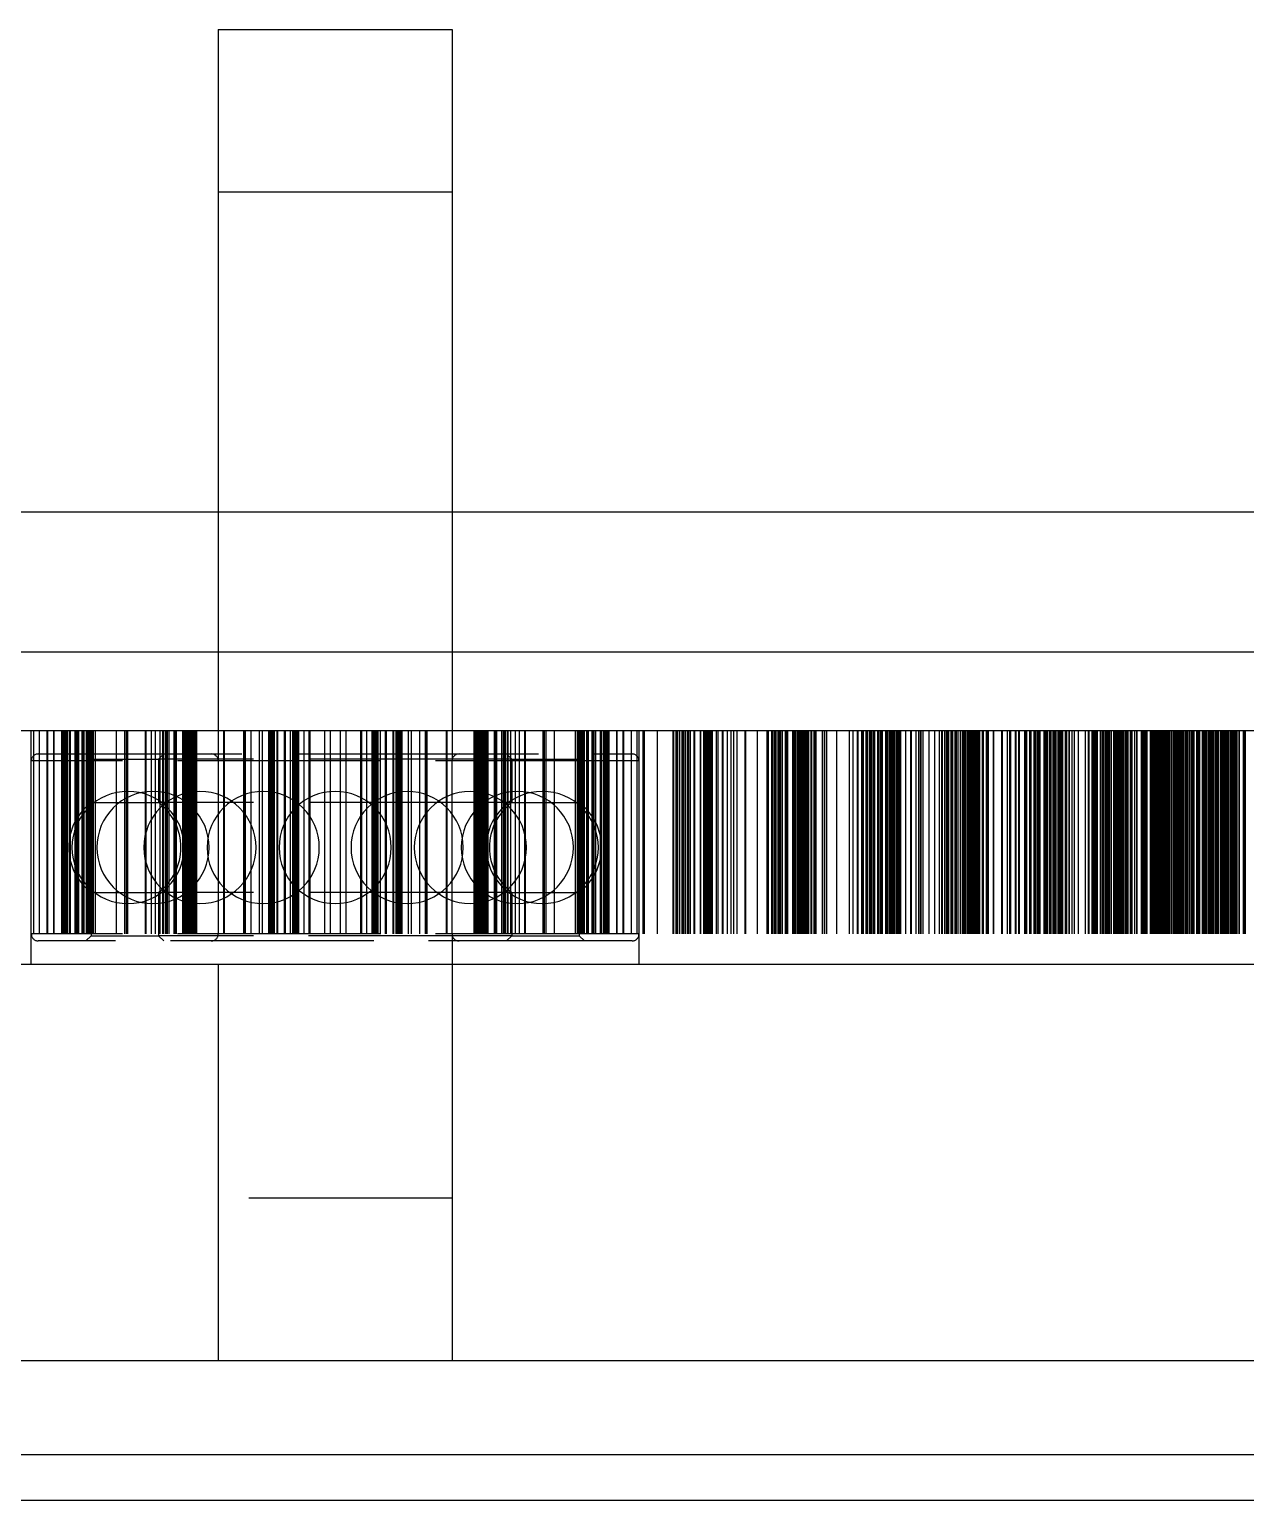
# Model space of a CAD drawing. Extents: x -49 to 4846, y -968 to 1090.
# Drawn here: x 4359.5 to 4411.6, y -409.9 to -346.9 of the extents above; entities that cross this region are included whole.
import ezdxf

# ---------------------------------------------------------------- set-up
doc = ezdxf.new("R2010")
doc.units = 0
doc.linetypes.add('DASHED', pattern=[11.05, 8.7, -2.35])
doc.linetypes.add('DOT', pattern=[2.2, 1.1, -1.1])
doc.layers.get('0').update_dxf_attribs({"linetype": 'CONTINUOUS'})
doc.layers.add('INVISIBLE', color=6, linetype='DOT')

msp = doc.modelspace()

# ---------------------------------------------------------------- linework, layer by layer
at = {"color": 1}
for p, q in [((4367.607727, -346.930308), (4367.607727, -353.87264)), ((4367.607727, -346.930308), (4375.107727, -346.930308)), ((4375.107727, -346.930308), (4377.607727, -346.930308)), ((4377.607727, -346.930308), (4377.607727, -353.87264)), ((4367.607727, -353.87264), (4377.607727, -353.87264)), ((4367.607727, -353.87264), (4367.607727, -367.571621)), ((4377.607727, -353.87264), (4377.607727, -367.571621)), ((4247.607727, -367.571621), (4435.107727, -367.571621)), ((4497.607727, -373.571621), (4247.607727, -373.571621)), ((4367.607727, -373.571621), (4367.607727, -376.930308)), ((4377.607727, -373.571621), (4377.607727, -376.930308)), ((4197.607727, -376.930308), (4547.607727, -376.930308)), ((4547.607727, -386.930308), (4197.607727, -386.930308)), ((4367.607727, -386.930308), (4367.607727, -403.87264)), ((4377.607727, -386.930308), (4377.607727, -403.87264)), ((4222.607727, -403.87264), (4447.607727, -403.87264)), ((4222.607727, -407.895823), (4522.607727, -407.895823)), ((4522.607727, -409.87264), (4222.607727, -409.87264))]:
    msp.add_line(p, q, dxfattribs=at)
at = {"layer": 'INVISIBLE', "linetype": 'DASHED'}
for p, q in [((4367.607727, -367.571621), (4367.607727, -373.571621)), ((4377.607727, -367.571621), (4377.607727, -373.571621)), ((4359.607727, -378.230308), (4359.607727, -376.930308)), ((4359.707426, -376.930308), (4359.707426, -386.930308)), ((4359.940391, -376.930308), (4359.940391, -386.930308)), ((4360.276776, -376.930308), (4360.276776, -386.930308)), ((4360.302541, -376.930308), (4360.302541, -386.930308)), ((4360.55177, -376.930308), (4360.55177, -386.930308)), ((4360.569585, -376.930308), (4360.569585, -386.930308)), ((4360.892999, -376.930308), (4360.892999, -386.930308)), ((4360.902475, -376.930308), (4360.902475, -386.930308)), ((4360.905898, -376.930308), (4360.905898, -386.930308)), ((4360.913273, -376.930308), (4360.913273, -386.930308)), ((4360.920325, -376.930308), (4360.920325, -386.930308)), ((4360.92679, -376.930308), (4360.92679, -386.930308)), ((4360.930418, -376.930308), (4360.930418, -386.930308)), ((4360.940415, -376.930308), (4360.940415, -386.930308)), ((4360.941415, -376.930308), (4360.941415, -386.930308)), ((4360.947506, -376.930308), (4360.947506, -386.930308)), ((4360.966151, -376.930308), (4360.966151, -386.930308)), ((4360.967557, -376.930308), (4360.967557, -386.930308)), ((4360.975407, -376.930308), (4360.975407, -386.930308)), ((4361.004684, -376.930308), (4361.004684, -386.930308)), ((4361.007223, -376.930308), (4361.007223, -386.930308)), ((4361.017943, -376.930308), (4361.017943, -386.930308)), ((4361.027536, -376.930308), (4361.027536, -386.930308)), ((4361.036941, -376.930308), (4361.036941, -386.930308)), ((4361.046822, -376.930308), (4361.046822, -386.930308)), ((4361.054199, -376.930308), (4361.054199, -386.930308)), ((4361.088962, -376.930308), (4361.088962, -386.930308)), ((4361.120683, -376.930308), (4361.120683, -386.930308)), ((4361.147125, -376.930308), (4361.147125, -386.930308)), ((4361.223303, -376.930308), (4361.223303, -386.930308)), ((4361.240886, -376.930308), (4361.240886, -386.930308)), ((4361.27064, -376.930308), (4361.27064, -386.930308)), ((4361.476482, -376.930308), (4361.476482, -386.930308)), ((4361.533891, -376.930308), (4361.533891, -386.930308)), ((4361.564462, -376.930308), (4361.564462, -386.930308)), ((4361.621235, -376.930308), (4361.621235, -386.930308)), ((4361.776026, -376.930308), (4361.776026, -386.930308)), ((4361.790505, -376.930308), (4361.790505, -386.930308)), ((4361.814108, -376.930308), (4361.814108, -386.930308)), ((4361.848426, -376.930308), (4361.848426, -386.930308)), ((4361.948136, -376.930308), (4361.948136, -386.930308)), ((4361.952177, -376.930308), (4361.952177, -386.930308)), ((4362.004721, -376.930308), (4362.004721, -386.930308)), ((4362.047785, -376.930308), (4362.047785, -386.930308)), ((4362.069744, -376.930308), (4362.069744, -386.930308)), ((4362.077651, -376.930308), (4362.077651, -386.930308)), ((4362.133156, -376.930308), (4362.133156, -386.930308)), ((4362.137047, -376.930308), (4362.137047, -386.930308)), ((4362.169748, -376.930308), (4362.169748, -386.930308)), ((4362.219935, -376.930308), (4362.219935, -386.930308)), ((4362.229566, -376.930308), (4362.229566, -386.930308)), ((4362.255741, -376.930308), (4362.255741, -386.930308)), ((4362.343167, -376.930308), (4362.343167, -386.930308)), ((4363.241836, -376.930308), (4363.241836, -386.930308)), ((4363.591563, -376.930308), (4363.591563, -386.930308)), ((4363.662568, -376.930308), (4363.662568, -386.930308)), ((4363.695349, -376.930308), (4363.695349, -386.930308)), ((4363.726221, -376.930308), (4363.726221, -386.930308)), ((4364.472199, -376.930308), (4364.472199, -386.930308)), ((4364.501986, -376.930308), (4364.501986, -386.930308)), ((4364.730944, -376.930308), (4364.730944, -386.930308)), ((4364.907348, -376.930308), (4364.907348, -386.930308)), ((4365.112202, -376.930308), (4365.112202, -386.930308)), ((4365.220195, -376.930308), (4365.220195, -386.930308)), ((4365.249658, -376.930308), (4365.249658, -386.930308)), ((4365.336202, -376.930308), (4365.336202, -386.930308)), ((4365.338335, -376.930308), (4365.338335, -386.930308)), ((4365.339009, -376.930308), (4365.339009, -386.930308)), ((4365.342247, -376.930308), (4365.342247, -386.930308)), ((4365.349025, -376.930308), (4365.349025, -386.930308)), ((4365.351476, -376.930308), (4365.351476, -386.930308)), ((4365.353435, -376.930308), (4365.353435, -386.930308)), ((4365.35888, -376.930308), (4365.35888, -386.930308)), ((4365.36255, -376.930308), (4365.36255, -386.930308)), ((4365.372588, -376.930308), (4365.372588, -386.930308)), ((4365.386154, -376.930308), (4365.386154, -386.930308)), ((4365.419955, -376.930308), (4365.419955, -386.930308)), ((4365.48604, -376.930308), (4365.48604, -386.930308)), ((4365.70815, -376.930308), (4365.70815, -386.930308)), ((4365.744565, -376.930308), (4365.744565, -386.930308)), ((4365.774258, -376.930308), (4365.774258, -386.930308)), ((4365.803077, -376.930308), (4365.803077, -386.930308)), ((4366.070104, -376.930308), (4366.070104, -386.930308)), ((4366.102481, -376.930308), (4366.102481, -386.930308)), ((4366.130851, -376.930308), (4366.130851, -386.930308)), ((4366.180197, -376.930308), (4366.180197, -386.930308)), ((4366.227189, -376.930308), (4366.227189, -386.930308)), ((4366.285672, -376.930308), (4366.285672, -386.930308)), ((4366.312856, -376.930308), (4366.312856, -386.930308)), ((4366.363098, -376.930308), (4366.363098, -386.930308)), ((4366.366245, -376.930308), (4366.366245, -386.930308)), ((4366.394184, -376.930308), (4366.394184, -386.930308)), ((4366.434787, -376.930308), (4366.434787, -386.930308)), ((4366.439904, -376.930308), (4366.439904, -386.930308)), ((4366.462554, -376.930308), (4366.462554, -386.930308)), ((4366.467701, -376.930308), (4366.467701, -386.930308)), ((4366.492477, -376.930308), (4366.492477, -386.930308)), ((4366.53088, -376.930308), (4366.53088, -386.930308)), ((4366.534585, -376.930308), (4366.534585, -386.930308)), ((4366.573371, -376.930308), (4366.573371, -386.930308)), ((4366.58735, -376.930308), (4366.58735, -386.930308)), ((4366.591078, -376.930308), (4366.591078, -386.930308)), ((4366.594192, -376.930308), (4366.594192, -386.930308)), ((4366.618514, -376.930308), (4366.618514, -386.930308)), ((4366.642859, -376.930308), (4366.642859, -386.930308)), ((4366.67007, -376.930308), (4366.67007, -386.930308)), ((4367.607727, -376.930308), (4367.607727, -386.930308)), ((4367.835088, -376.930308), (4367.835088, -386.930308)), ((4367.861905, -376.930308), (4367.861905, -386.930308)), ((4368.690271, -376.930308), (4368.690271, -386.930308)), ((4368.730435, -376.930308), (4368.730435, -386.930308)), ((4368.757313, -376.930308), (4368.757313, -386.930308)), ((4368.996198, -376.930308), (4368.996198, -386.930308)), ((4369.355315, -376.930308), (4369.355315, -386.930308)), ((4369.480206, -376.930308), (4369.480206, -386.930308)), ((4369.750537, -376.930308), (4369.750537, -386.930308)), ((4369.762028, -376.930308), (4369.762028, -386.930308)), ((4369.762776, -376.930308), (4369.762776, -386.930308)), ((4369.771046, -376.930308), (4369.771046, -386.930308)), ((4369.777439, -376.930308), (4369.777439, -386.930308)), ((4369.782343, -376.930308), (4369.782343, -386.930308)), ((4369.784198, -376.930308), (4369.784198, -386.930308)), ((4369.794058, -376.930308), (4369.794058, -386.930308)), ((4369.798471, -376.930308), (4369.798471, -386.930308)), ((4369.802861, -376.930308), (4369.802861, -386.930308)), ((4369.809654, -376.930308), (4369.809654, -386.930308)), ((4369.837829, -376.930308), (4369.837829, -386.930308)), ((4369.839088, -376.930308), (4369.839088, -386.930308)), ((4369.843851, -376.930308), (4369.843851, -386.930308)), ((4369.855997, -376.930308), (4369.855997, -386.930308)), ((4369.898321, -376.930308), (4369.898321, -386.930308)), ((4369.930293, -376.930308), (4369.930293, -386.930308)), ((4369.958926, -376.930308), (4369.958926, -386.930308)), ((4369.981046, -376.930308), (4369.981046, -386.930308)), ((4370.004994, -376.930308), (4370.004994, -386.930308)), ((4370.108205, -376.930308), (4370.108205, -386.930308)), ((4370.137322, -376.930308), (4370.137322, -386.930308)), ((4370.428743, -376.930308), (4370.428743, -386.930308)), ((4370.4446, -376.930308), (4370.4446, -386.930308)), ((4370.460684, -376.930308), (4370.460684, -386.930308)), ((4370.474423, -376.930308), (4370.474423, -386.930308)), ((4370.683212, -376.930308), (4370.683212, -386.930308)), ((4370.776279, -376.930308), (4370.776279, -386.930308)), ((4370.785428, -376.930308), (4370.785428, -386.930308)), ((4370.798529, -376.930308), (4370.798529, -386.930308)), ((4370.818325, -376.930308), (4370.818325, -386.930308)), ((4370.874268, -376.930308), (4370.874268, -386.930308)), ((4370.87648, -376.930308), (4370.87648, -386.930308)), ((4370.904773, -376.930308), (4370.904773, -386.930308)), ((4370.927245, -376.930308), (4370.927245, -386.930308)), ((4370.942384, -376.930308), (4370.942384, -386.930308)), ((4370.969335, -376.930308), (4370.969335, -386.930308)), ((4370.971157, -376.930308), (4370.971157, -386.930308)), ((4370.98604, -376.930308), (4370.98604, -386.930308)), ((4371.006977, -376.930308), (4371.006977, -386.930308)), ((4371.010629, -376.930308), (4371.010629, -386.930308)), ((4371.019619, -376.930308), (4371.019619, -386.930308)), ((4371.034965, -376.930308), (4371.034965, -386.930308)), ((4371.045501, -376.930308), (4371.045501, -386.930308)), ((4371.27388, -376.930308), (4371.27388, -386.930308)), ((4371.487073, -376.930308), (4371.487073, -386.930308)), ((4371.518482, -376.930308), (4371.518482, -386.930308)), ((4372.157573, -376.930308), (4372.157573, -386.930308)), ((4372.396848, -376.930308), (4372.396848, -386.930308)), ((4372.818607, -376.930308), (4372.818607, -386.930308)), ((4373.057882, -376.930308), (4373.057882, -386.930308)), ((4373.696973, -376.930308), (4373.696973, -386.930308)), ((4373.728382, -376.930308), (4373.728382, -386.930308)), ((4373.941578, -376.930308), (4373.941578, -386.930308)), ((4374.169955, -376.930308), (4374.169955, -386.930308)), ((4374.18049, -376.930308), (4374.18049, -386.930308)), ((4374.195836, -376.930308), (4374.195836, -386.930308)), ((4374.204826, -376.930308), (4374.204826, -386.930308)), ((4374.208478, -376.930308), (4374.208478, -386.930308)), ((4374.229415, -376.930308), (4374.229415, -386.930308)), ((4374.244298, -376.930308), (4374.244298, -386.930308)), ((4374.24612, -376.930308), (4374.24612, -386.930308)), ((4374.273071, -376.930308), (4374.273071, -386.930308)), ((4374.288211, -376.930308), (4374.288211, -386.930308)), ((4374.310682, -376.930308), (4374.310682, -386.930308)), ((4374.338975, -376.930308), (4374.338975, -386.930308)), ((4374.341187, -376.930308), (4374.341187, -386.930308)), ((4374.39713, -376.930308), (4374.39713, -386.930308)), ((4374.416926, -376.930308), (4374.416926, -386.930308)), ((4374.430026, -376.930308), (4374.430026, -386.930308)), ((4374.439176, -376.930308), (4374.439176, -386.930308)), ((4374.532242, -376.930308), (4374.532242, -386.930308)), ((4374.741032, -376.930308), (4374.741032, -386.930308)), ((4374.75477, -376.930308), (4374.75477, -386.930308)), ((4374.770855, -376.930308), (4374.770855, -386.930308)), ((4374.786712, -376.930308), (4374.786712, -386.930308)), ((4375.078133, -376.930308), (4375.078133, -386.930308)), ((4375.10725, -376.930308), (4375.10725, -386.930308)), ((4375.210472, -376.930308), (4375.210472, -386.930308)), ((4375.234409, -376.930308), (4375.234409, -386.930308)), ((4375.256529, -376.930308), (4375.256529, -386.930308)), ((4375.285162, -376.930308), (4375.285162, -386.930308)), ((4375.317134, -376.930308), (4375.317134, -386.930308)), ((4375.359458, -376.930308), (4375.359458, -386.930308)), ((4375.371604, -376.930308), (4375.371604, -386.930308)), ((4375.376367, -376.930308), (4375.376367, -386.930308)), ((4375.377626, -376.930308), (4375.377626, -386.930308)), ((4375.405084, -376.930308), (4375.405084, -386.930308)), ((4375.412594, -376.930308), (4375.412594, -386.930308)), ((4375.416984, -376.930308), (4375.416984, -386.930308)), ((4375.421397, -376.930308), (4375.421397, -386.930308)), ((4375.431257, -376.930308), (4375.431257, -386.930308)), ((4375.433112, -376.930308), (4375.433112, -386.930308)), ((4375.437786, -376.930308), (4375.437786, -386.930308)), ((4375.444409, -376.930308), (4375.444409, -386.930308)), ((4375.452679, -376.930308), (4375.452679, -386.930308)), ((4375.453427, -376.930308), (4375.453427, -386.930308)), ((4375.465669, -376.930308), (4375.465669, -386.930308)), ((4375.735249, -376.930308), (4375.735249, -386.930308)), ((4375.86014, -376.930308), (4375.86014, -386.930308)), ((4376.219257, -376.930308), (4376.219257, -386.930308)), ((4376.458142, -376.930308), (4376.458142, -386.930308)), ((4376.48502, -376.930308), (4376.48502, -386.930308)), ((4376.525184, -376.930308), (4376.525184, -386.930308)), ((4377.35355, -376.930308), (4377.35355, -386.930308)), ((4377.380367, -376.930308), (4377.380367, -386.930308)), ((4377.607727, -376.930308), (4377.607727, -378.230308)), ((4378.545385, -376.930308), (4378.545385, -386.930308)), ((4378.572596, -376.930308), (4378.572596, -386.930308)), ((4378.596941, -376.930308), (4378.596941, -386.930308)), ((4378.621263, -376.930308), (4378.621263, -386.930308)), ((4378.624377, -376.930308), (4378.624377, -386.930308)), ((4378.628104, -376.930308), (4378.628104, -386.930308)), ((4378.642084, -376.930308), (4378.642084, -386.930308)), ((4378.68087, -376.930308), (4378.68087, -386.930308)), ((4378.683738, -376.930308), (4378.683738, -386.930308)), ((4378.722978, -376.930308), (4378.722978, -386.930308)), ((4378.747754, -376.930308), (4378.747754, -386.930308)), ((4378.752901, -376.930308), (4378.752901, -386.930308)), ((4378.775551, -376.930308), (4378.775551, -386.930308)), ((4378.780668, -376.930308), (4378.780668, -386.930308)), ((4378.821271, -376.930308), (4378.821271, -386.930308)), ((4378.84921, -376.930308), (4378.84921, -386.930308)), ((4378.852357, -376.930308), (4378.852357, -386.930308)), ((4378.902599, -376.930308), (4378.902599, -386.930308)), ((4378.929783, -376.930308), (4378.929783, -386.930308)), ((4378.988266, -376.930308), (4378.988266, -386.930308)), ((4379.035258, -376.930308), (4379.035258, -386.930308)), ((4379.084604, -376.930308), (4379.084604, -386.930308)), ((4379.112974, -376.930308), (4379.112974, -386.930308)), ((4379.145351, -376.930308), (4379.145351, -386.930308)), ((4379.412378, -376.930308), (4379.412378, -386.930308)), ((4379.441197, -376.930308), (4379.441197, -386.930308)), ((4379.470899, -376.930308), (4379.470899, -386.930308)), ((4379.507305, -376.930308), (4379.507305, -386.930308)), ((4379.729415, -376.930308), (4379.729415, -386.930308)), ((4379.7955, -376.930308), (4379.7955, -386.930308)), ((4379.8293, -376.930308), (4379.8293, -386.930308)), ((4379.842866, -376.930308), (4379.842866, -386.930308)), ((4379.852905, -376.930308), (4379.852905, -386.930308)), ((4379.856575, -376.930308), (4379.856575, -386.930308)), ((4379.861494, -376.930308), (4379.861494, -386.930308)), ((4379.863979, -376.930308), (4379.863979, -386.930308)), ((4379.86643, -376.930308), (4379.86643, -386.930308)), ((4379.873208, -376.930308), (4379.873208, -386.930308)), ((4379.87616, -376.930308), (4379.87616, -386.930308)), ((4379.876793, -376.930308), (4379.876793, -386.930308)), ((4379.88015, -376.930308), (4379.88015, -386.930308)), ((4379.965797, -376.930308), (4379.965797, -386.930308)), ((4379.99526, -376.930308), (4379.99526, -386.930308)), ((4380.103253, -376.930308), (4380.103253, -386.930308)), ((4380.308108, -376.930308), (4380.308108, -386.930308)), ((4380.484513, -376.930308), (4380.484513, -386.930308)), ((4380.713469, -376.930308), (4380.713469, -386.930308)), ((4380.743256, -376.930308), (4380.743256, -386.930308)), ((4381.489234, -376.930308), (4381.489234, -386.930308)), ((4381.520106, -376.930308), (4381.520106, -386.930308)), ((4381.552887, -376.930308), (4381.552887, -386.930308)), ((4381.623892, -376.930308), (4381.623892, -386.930308)), ((4381.973619, -376.930308), (4381.973619, -386.930308)), ((4382.872288, -376.930308), (4382.872288, -386.930308)), ((4382.959714, -376.930308), (4382.959714, -386.930308)), ((4382.985889, -376.930308), (4382.985889, -386.930308)), ((4382.99552, -376.930308), (4382.99552, -386.930308)), ((4383.045707, -376.930308), (4383.045707, -386.930308)), ((4383.078408, -376.930308), (4383.078408, -386.930308)), ((4383.082299, -376.930308), (4383.082299, -386.930308)), ((4383.137804, -376.930308), (4383.137804, -386.930308)), ((4383.145713, -376.930308), (4383.145713, -386.930308)), ((4383.167672, -376.930308), (4383.167672, -386.930308)), ((4383.210734, -376.930308), (4383.210734, -386.930308)), ((4383.263277, -376.930308), (4383.263277, -386.930308)), ((4383.267319, -376.930308), (4383.267319, -386.930308)), ((4383.367029, -376.930308), (4383.367029, -386.930308)), ((4383.401347, -376.930308), (4383.401347, -386.930308)), ((4383.424951, -376.930308), (4383.424951, -386.930308)), ((4383.439429, -376.930308), (4383.439429, -386.930308)), ((4383.594219, -376.930308), (4383.594219, -386.930308)), ((4383.650993, -376.930308), (4383.650993, -386.930308)), ((4383.681564, -376.930308), (4383.681564, -386.930308)), ((4383.738972, -376.930308), (4383.738972, -386.930308)), ((4383.944815, -376.930308), (4383.944815, -386.930308)), ((4383.974569, -376.930308), (4383.974569, -386.930308)), ((4383.992152, -376.930308), (4383.992152, -386.930308)), ((4384.06833, -376.930308), (4384.06833, -386.930308)), ((4384.094772, -376.930308), (4384.094772, -386.930308)), ((4384.126492, -376.930308), (4384.126492, -386.930308)), ((4384.161256, -376.930308), (4384.161256, -386.930308)), ((4384.168633, -376.930308), (4384.168633, -386.930308)), ((4384.178514, -376.930308), (4384.178514, -386.930308)), ((4384.187919, -376.930308), (4384.187919, -386.930308)), ((4384.197512, -376.930308), (4384.197512, -386.930308)), ((4384.208232, -376.930308), (4384.208232, -386.930308)), ((4384.210771, -376.930308), (4384.210771, -386.930308)), ((4384.240048, -376.930308), (4384.240048, -386.930308)), ((4384.248006, -376.930308), (4384.248006, -386.930308)), ((4384.249304, -376.930308), (4384.249304, -386.930308)), ((4384.268634, -376.930308), (4384.268634, -386.930308)), ((4384.27404, -376.930308), (4384.27404, -386.930308)), ((4384.27504, -376.930308), (4384.27504, -386.930308)), ((4384.285037, -376.930308), (4384.285037, -386.930308)), ((4384.288665, -376.930308), (4384.288665, -386.930308)), ((4384.294811, -376.930308), (4384.294811, -386.930308)), ((4384.302182, -376.930308), (4384.302182, -386.930308)), ((4384.309557, -376.930308), (4384.309557, -386.930308)), ((4384.31298, -376.930308), (4384.31298, -386.930308)), ((4384.322456, -376.930308), (4384.322456, -386.930308)), ((4384.64587, -376.930308), (4384.64587, -386.930308)), ((4384.663698, -376.930308), (4384.663698, -386.930308)), ((4384.912914, -376.930308), (4384.912914, -386.930308)), ((4384.938679, -376.930308), (4384.938679, -386.930308)), ((4385.275064, -376.930308), (4385.275064, -386.930308)), ((4385.508029, -376.930308), (4385.508029, -386.930308)), ((4385.607727, -378.230308), (4385.607727, -376.930308)), ((4385.76925, -376.930308), (4385.76925, -386.930308)), ((4385.794833, -376.930308), (4385.794833, -386.930308)), ((4385.833568, -376.930308), (4385.833568, -386.930308)), ((4386.38668, -376.930308), (4386.38668, -386.930308)), ((4387.060221, -376.930308), (4387.060221, -386.930308)), ((4387.086027, -376.930308), (4387.086027, -386.930308)), ((4387.182339, -376.930308), (4387.182339, -386.930308)), ((4387.208358, -376.930308), (4387.208358, -386.930308)), ((4387.229168, -376.930308), (4387.229168, -386.930308)), ((4387.242768, -376.930308), (4387.242768, -386.930308)), ((4387.319364, -376.930308), (4387.319364, -386.930308)), ((4387.334286, -376.930308), (4387.334286, -386.930308)), ((4387.33915, -376.930308), (4387.33915, -386.930308)), ((4387.434367, -376.930308), (4387.434367, -386.930308)), ((4387.444817, -376.930308), (4387.444817, -386.930308)), ((4387.471167, -376.930308), (4387.471167, -386.930308)), ((4387.497492, -376.930308), (4387.497492, -386.930308)), ((4387.561327, -376.930308), (4387.561327, -386.930308)), ((4387.587809, -376.930308), (4387.587809, -386.930308)), ((4387.592706, -376.930308), (4387.592706, -386.930308)), ((4387.686231, -376.930308), (4387.686231, -386.930308)), ((4387.727265, -376.930308), (4387.727265, -386.930308)), ((4387.799351, -376.930308), (4387.799351, -386.930308)), ((4387.955844, -376.930308), (4387.955844, -386.930308)), ((4387.982712, -376.930308), (4387.982712, -386.930308)), ((4388.23068, -376.930308), (4388.23068, -386.930308)), ((4388.240156, -376.930308), (4388.240156, -386.930308)), ((4388.241895, -376.930308), (4388.241895, -386.930308)), ((4388.369542, -376.930308), (4388.369542, -386.930308)), ((4388.395334, -376.930308), (4388.395334, -386.930308)), ((4388.403849, -376.930308), (4388.403849, -386.930308)), ((4388.419156, -376.930308), (4388.419156, -386.930308)), ((4388.44284, -376.930308), (4388.44284, -386.930308)), ((4388.446416, -376.930308), (4388.446416, -386.930308)), ((4388.464735, -376.930308), (4388.464735, -386.930308)), ((4388.467197, -376.930308), (4388.467197, -386.930308)), ((4388.48842, -376.930308), (4388.48842, -386.930308)), ((4388.499587, -376.930308), (4388.499587, -386.930308)), ((4388.515215, -376.930308), (4388.515215, -386.930308)), ((4388.535932, -376.930308), (4388.535932, -386.930308)), ((4388.558995, -376.930308), (4388.558995, -386.930308)), ((4388.597294, -376.930308), (4388.597294, -386.930308)), ((4388.608465, -376.930308), (4388.608465, -386.930308)), ((4388.620062, -376.930308), (4388.620062, -386.930308)), ((4388.649661, -376.930308), (4388.649661, -386.930308)), ((4388.659771, -376.930308), (4388.659771, -386.930308)), ((4388.718835, -376.930308), (4388.718835, -386.930308)), ((4388.73202, -376.930308), (4388.73202, -386.930308)), ((4388.903367, -376.930308), (4388.903367, -386.930308)), ((4388.973378, -376.930308), (4388.973378, -386.930308)), ((4389.16541, -376.930308), (4389.16541, -386.930308)), ((4389.189799, -376.930308), (4389.189799, -386.930308)), ((4389.193227, -376.930308), (4389.193227, -386.930308)), ((4389.38456, -376.930308), (4389.38456, -386.930308)), ((4389.533199, -376.930308), (4389.533199, -386.930308)), ((4389.656772, -376.930308), (4389.656772, -386.930308)), ((4389.795852, -376.930308), (4389.795852, -386.930308)), ((4390.131928, -376.930308), (4390.131928, -386.930308)), ((4390.160367, -376.930308), (4390.160367, -386.930308)), ((4390.665346, -376.930308), (4390.665346, -386.930308)), ((4391.083001, -376.930308), (4391.083001, -386.930308)), ((4391.10323, -376.930308), (4391.10323, -386.930308)), ((4391.115475, -376.930308), (4391.115475, -386.930308)), ((4391.132217, -376.930308), (4391.132217, -386.930308)), ((4391.27116, -376.930308), (4391.27116, -386.930308)), ((4391.313377, -376.930308), (4391.313377, -386.930308)), ((4391.328566, -376.930308), (4391.328566, -386.930308)), ((4391.40581, -376.930308), (4391.40581, -386.930308)), ((4391.454899, -376.930308), (4391.454899, -386.930308)), ((4391.460689, -376.930308), (4391.460689, -386.930308)), ((4391.542322, -376.930308), (4391.542322, -386.930308)), ((4391.585613, -376.930308), (4391.585613, -386.930308)), ((4391.647384, -376.930308), (4391.647384, -386.930308)), ((4391.72188, -376.930308), (4391.72188, -386.930308)), ((4391.727575, -376.930308), (4391.727575, -386.930308)), ((4391.866694, -376.930308), (4391.866694, -386.930308)), ((4391.914036, -376.930308), (4391.914036, -386.930308)), ((4391.966285, -376.930308), (4391.966285, -386.930308)), ((4392.176033, -376.930308), (4392.176033, -386.930308)), ((4392.204425, -376.930308), (4392.204425, -386.930308)), ((4392.218793, -376.930308), (4392.218793, -386.930308)), ((4392.228611, -376.930308), (4392.228611, -386.930308)), ((4392.243097, -376.930308), (4392.243097, -386.930308)), ((4392.298509, -376.930308), (4392.298509, -386.930308)), ((4392.379552, -376.930308), (4392.379552, -386.930308)), ((4392.404058, -376.930308), (4392.404058, -386.930308)), ((4392.413543, -376.930308), (4392.413543, -386.930308)), ((4392.449514, -376.930308), (4392.449514, -386.930308)), ((4392.478209, -376.930308), (4392.478209, -386.930308)), ((4392.533638, -376.930308), (4392.533638, -386.930308)), ((4392.537136, -376.930308), (4392.537136, -386.930308)), ((4392.559113, -376.930308), (4392.559113, -386.930308)), ((4392.582192, -376.930308), (4392.582192, -386.930308)), ((4392.60705, -376.930308), (4392.60705, -386.930308)), ((4392.627246, -376.930308), (4392.627246, -386.930308)), ((4392.638323, -376.930308), (4392.638323, -386.930308)), ((4392.648665, -376.930308), (4392.648665, -386.930308)), ((4392.651263, -376.930308), (4392.651263, -386.930308)), ((4392.673662, -376.930308), (4392.673662, -386.930308)), ((4392.700039, -376.930308), (4392.700039, -386.930308)), ((4392.736083, -376.930308), (4392.736083, -386.930308)), ((4392.749683, -376.930308), (4392.749683, -386.930308)), ((4392.754927, -376.930308), (4392.754927, -386.930308)), ((4392.822313, -376.930308), (4392.822313, -386.930308)), ((4392.82989, -376.930308), (4392.82989, -386.930308)), ((4392.84776, -376.930308), (4392.84776, -386.930308)), ((4392.853416, -376.930308), (4392.853416, -386.930308)), ((4392.960072, -376.930308), (4392.960072, -386.930308)), ((4392.98601, -376.930308), (4392.98601, -386.930308)), ((4392.993688, -376.930308), (4392.993688, -386.930308)), ((4393.090968, -376.930308), (4393.090968, -386.930308)), ((4393.11764, -376.930308), (4393.11764, -386.930308)), ((4393.122368, -376.930308), (4393.122368, -386.930308)), ((4393.150089, -376.930308), (4393.150089, -386.930308)), ((4393.150767, -376.930308), (4393.150767, -386.930308)), ((4393.177648, -376.930308), (4393.177648, -386.930308)), ((4393.442095, -376.930308), (4393.442095, -386.930308)), ((4393.531206, -376.930308), (4393.531206, -386.930308)), ((4393.609728, -376.930308), (4393.609728, -386.930308)), ((4393.632959, -376.930308), (4393.632959, -386.930308)), ((4394.058189, -376.930308), (4394.058189, -386.930308)), ((4394.592114, -376.930308), (4394.592114, -386.930308)), ((4394.753165, -376.930308), (4394.753165, -386.930308)), ((4394.943413, -376.930308), (4394.943413, -386.930308)), ((4394.966687, -376.930308), (4394.966687, -386.930308)), ((4395.130756, -376.930308), (4395.130756, -386.930308)), ((4395.154222, -376.930308), (4395.154222, -386.930308)), ((4395.198046, -376.930308), (4395.198046, -386.930308)), ((4395.203832, -376.930308), (4395.203832, -386.930308)), ((4395.311184, -376.930308), (4395.311184, -386.930308)), ((4395.344081, -376.930308), (4395.344081, -386.930308)), ((4395.350728, -376.930308), (4395.350728, -386.930308)), ((4395.383444, -376.930308), (4395.383444, -386.930308)), ((4395.467838, -376.930308), (4395.467838, -386.930308)), ((4395.493427, -376.930308), (4395.493427, -386.930308)), ((4395.51718, -376.930308), (4395.51718, -386.930308)), ((4395.563562, -376.930308), (4395.563562, -386.930308)), ((4395.645969, -376.930308), (4395.645969, -386.930308)), ((4395.647839, -376.930308), (4395.647839, -386.930308)), ((4395.671706, -376.930308), (4395.671706, -386.930308)), ((4395.678139, -376.930308), (4395.678139, -386.930308)), ((4395.810859, -376.930308), (4395.810859, -386.930308)), ((4395.863951, -376.930308), (4395.863951, -386.930308)), ((4395.94649, -376.930308), (4395.94649, -386.930308)), ((4395.965718, -376.930308), (4395.965718, -386.930308)), ((4396.005001, -376.930308), (4396.005001, -386.930308)), ((4396.156298, -376.930308), (4396.156298, -386.930308)), ((4396.180489, -376.930308), (4396.180489, -386.930308)), ((4396.197312, -376.930308), (4396.197312, -386.930308)), ((4396.23918, -376.930308), (4396.23918, -386.930308)), ((4396.253352, -376.930308), (4396.253352, -386.930308)), ((4396.320401, -376.930308), (4396.320401, -386.930308)), ((4396.359651, -376.930308), (4396.359651, -386.930308)), ((4396.364139, -376.930308), (4396.364139, -386.930308)), ((4396.424724, -376.930308), (4396.424724, -386.930308)), ((4396.455047, -376.930308), (4396.455047, -386.930308)), ((4396.488243, -376.930308), (4396.488243, -386.930308)), ((4396.496471, -376.930308), (4396.496471, -386.930308)), ((4396.543886, -376.930308), (4396.543886, -386.930308)), ((4396.547406, -376.930308), (4396.547406, -386.930308)), ((4396.629337, -376.930308), (4396.629337, -386.930308)), ((4396.6556, -376.930308), (4396.6556, -386.930308)), ((4396.683733, -376.930308), (4396.683733, -386.930308)), ((4396.734898, -376.930308), (4396.734898, -386.930308)), ((4396.759409, -376.930308), (4396.759409, -386.930308)), ((4396.78869, -376.930308), (4396.78869, -386.930308)), ((4397.004123, -376.930308), (4397.004123, -386.930308)), ((4397.216608, -376.930308), (4397.216608, -386.930308)), ((4397.252026, -376.930308), (4397.252026, -386.930308)), ((4397.452861, -376.930308), (4397.452861, -386.930308)), ((4397.559799, -376.930308), (4397.559799, -386.930308)), ((4397.641373, -376.930308), (4397.641373, -386.930308)), ((4397.666327, -376.930308), (4397.666327, -386.930308)), ((4397.757142, -376.930308), (4397.757142, -386.930308)), ((4398.00502, -376.930308), (4398.00502, -386.930308)), ((4398.256444, -376.930308), (4398.256444, -386.930308)), ((4398.455946, -376.930308), (4398.455946, -386.930308)), ((4398.549785, -376.930308), (4398.549785, -386.930308)), ((4398.584132, -376.930308), (4398.584132, -386.930308)), ((4398.675831, -376.930308), (4398.675831, -386.930308)), ((4398.745969, -376.930308), (4398.745969, -386.930308)), ((4398.766925, -376.930308), (4398.766925, -386.930308)), ((4398.784496, -376.930308), (4398.784496, -386.930308)), ((4398.809927, -376.930308), (4398.809927, -386.930308)), ((4398.823339, -376.930308), (4398.823339, -386.930308)), ((4398.843421, -376.930308), (4398.843421, -386.930308)), ((4398.944346, -376.930308), (4398.944346, -386.930308)), ((4399.007678, -376.930308), (4399.007678, -386.930308)), ((4399.015114, -376.930308), (4399.015114, -386.930308)), ((4399.119307, -376.930308), (4399.119307, -386.930308)), ((4399.174129, -376.930308), (4399.174129, -386.930308)), ((4399.251909, -376.930308), (4399.251909, -386.930308)), ((4399.345103, -376.930308), (4399.345103, -386.930308)), ((4399.352203, -376.930308), (4399.352203, -386.930308)), ((4399.436257, -376.930308), (4399.436257, -386.930308)), ((4399.457093, -376.930308), (4399.457093, -386.930308)), ((4399.512159, -376.930308), (4399.512159, -386.930308)), ((4399.524651, -376.930308), (4399.524651, -386.930308)), ((4399.533261, -376.930308), (4399.533261, -386.930308)), ((4399.582945, -376.930308), (4399.582945, -386.930308)), ((4399.647079, -376.930308), (4399.647079, -386.930308)), ((4399.689831, -376.930308), (4399.689831, -386.930308)), ((4399.733725, -376.930308), (4399.733725, -386.930308)), ((4399.755003, -376.930308), (4399.755003, -386.930308)), ((4399.782963, -376.930308), (4399.782963, -386.930308)), ((4399.821077, -376.930308), (4399.821077, -386.930308)), ((4399.863061, -376.930308), (4399.863061, -386.930308)), ((4399.87975, -376.930308), (4399.87975, -386.930308)), ((4399.883319, -376.930308), (4399.883319, -386.930308)), ((4399.902619, -376.930308), (4399.902619, -386.930308)), ((4399.908883, -376.930308), (4399.908883, -386.930308)), ((4399.934718, -376.930308), (4399.934718, -386.930308)), ((4399.94852, -376.930308), (4399.94852, -386.930308)), ((4399.953957, -376.930308), (4399.953957, -386.930308)), ((4400.006208, -376.930308), (4400.006208, -386.930308)), ((4400.043398, -376.930308), (4400.043398, -386.930308)), ((4400.064994, -376.930308), (4400.064994, -386.930308)), ((4400.102373, -376.930308), (4400.102373, -386.930308)), ((4400.116175, -376.930308), (4400.116175, -386.930308)), ((4400.153495, -376.930308), (4400.153495, -386.930308)), ((4400.157893, -376.930308), (4400.157893, -386.930308)), ((4400.175218, -376.930308), (4400.175218, -386.930308)), ((4400.282905, -376.930308), (4400.282905, -386.930308)), ((4400.316344, -376.930308), (4400.316344, -386.930308)), ((4400.330401, -376.930308), (4400.330401, -386.930308)), ((4400.466339, -376.930308), (4400.466339, -386.930308)), ((4400.488478, -376.930308), (4400.488478, -386.930308)), ((4400.529794, -376.930308), (4400.529794, -386.930308)), ((4400.532318, -376.930308), (4400.532318, -386.930308)), ((4400.552182, -376.930308), (4400.552182, -386.930308)), ((4400.75661, -376.930308), (4400.75661, -386.930308)), ((4400.77921, -376.930308), (4400.77921, -386.930308)), ((4401.118086, -376.930308), (4401.118086, -386.930308)), ((4401.141387, -376.930308), (4401.141387, -386.930308)), ((4401.355373, -376.930308), (4401.355373, -386.930308)), ((4401.457563, -376.930308), (4401.457563, -386.930308)), ((4401.481723, -376.930308), (4401.481723, -386.930308)), ((4401.502086, -376.930308), (4401.502086, -386.930308)), ((4401.697155, -376.930308), (4401.697155, -386.930308)), ((4401.72214, -376.930308), (4401.72214, -386.930308)), ((4401.732009, -376.930308), (4401.732009, -386.930308)), ((4401.850429, -376.930308), (4401.850429, -386.930308)), ((4401.870153, -376.930308), (4401.870153, -386.930308)), ((4402.094809, -376.930308), (4402.094809, -386.930308)), ((4402.114696, -376.930308), (4402.114696, -386.930308)), ((4402.149085, -376.930308), (4402.149085, -386.930308)), ((4402.177337, -376.930308), (4402.177337, -386.930308)), ((4402.179619, -376.930308), (4402.179619, -386.930308)), ((4402.310754, -376.930308), (4402.310754, -386.930308)), ((4402.360189, -376.930308), (4402.360189, -386.930308)), ((4402.368328, -376.930308), (4402.368328, -386.930308)), ((4402.502213, -376.930308), (4402.502213, -386.930308)), ((4402.541822, -376.930308), (4402.541822, -386.930308)), ((4402.546981, -376.930308), (4402.546981, -386.930308)), ((4402.559701, -376.930308), (4402.559701, -386.930308)), ((4402.56194, -376.930308), (4402.56194, -386.930308)), ((4402.621256, -376.930308), (4402.621256, -386.930308)), ((4402.626351, -376.930308), (4402.626351, -386.930308)), ((4402.656196, -376.930308), (4402.656196, -386.930308)), ((4402.715375, -376.930308), (4402.715375, -386.930308)), ((4402.727387, -376.930308), (4402.727387, -386.930308)), ((4402.745535, -376.930308), (4402.745535, -386.930308)), ((4402.747596, -376.930308), (4402.747596, -386.930308)), ((4402.755285, -376.930308), (4402.755285, -386.930308)), ((4402.9214, -376.930308), (4402.9214, -386.930308)), ((4402.959414, -376.930308), (4402.959414, -386.930308)), ((4402.984228, -376.930308), (4402.984228, -386.930308)), ((4402.994104, -376.930308), (4402.994104, -386.930308)), ((4403.050218, -376.930308), (4403.050218, -386.930308)), ((4403.069428, -376.930308), (4403.069428, -386.930308)), ((4403.073612, -376.930308), (4403.073612, -386.930308)), ((4403.161605, -376.930308), (4403.161605, -386.930308)), ((4403.216493, -376.930308), (4403.216493, -386.930308)), ((4403.222813, -376.930308), (4403.222813, -386.930308)), ((4403.308944, -376.930308), (4403.308944, -386.930308)), ((4403.327567, -376.930308), (4403.327567, -386.930308)), ((4403.348175, -376.930308), (4403.348175, -386.930308)), ((4403.352637, -376.930308), (4403.352637, -386.930308)), ((4403.378672, -376.930308), (4403.378672, -386.930308)), ((4403.412959, -376.930308), (4403.412959, -386.930308)), ((4403.482914, -376.930308), (4403.482914, -386.930308)), ((4403.488147, -376.930308), (4403.488147, -386.930308)), ((4403.561838, -376.930308), (4403.561838, -386.930308)), ((4403.611521, -376.930308), (4403.611521, -386.930308)), ((4403.651728, -376.930308), (4403.651728, -386.930308)), ((4403.695166, -376.930308), (4403.695166, -386.930308)), ((4403.720494, -376.930308), (4403.720494, -386.930308)), ((4403.838136, -376.930308), (4403.838136, -386.930308)), ((4403.860785, -376.930308), (4403.860785, -386.930308)), ((4403.898377, -376.930308), (4403.898377, -386.930308)), ((4403.996166, -376.930308), (4403.996166, -386.930308)), ((4404.016858, -376.930308), (4404.016858, -386.930308)), ((4404.123375, -376.930308), (4404.123375, -386.930308)), ((4404.223171, -376.930308), (4404.223171, -386.930308)), ((4404.400434, -376.930308), (4404.400434, -386.930308)), ((4404.694957, -376.930308), (4404.694957, -386.930308)), ((4404.82236, -376.930308), (4404.82236, -386.930308)), ((4404.850303, -376.930308), (4404.850303, -386.930308)), ((4404.982237, -376.930308), (4404.982237, -386.930308)), ((4405.023246, -376.930308), (4405.023246, -386.930308)), ((4405.044247, -376.930308), (4405.044247, -386.930308)), ((4405.08723, -376.930308), (4405.08723, -386.930308)), ((4405.119407, -376.930308), (4405.119407, -386.930308)), ((4405.17021, -376.930308), (4405.17021, -386.930308)), ((4405.187552, -376.930308), (4405.187552, -386.930308)), ((4405.211651, -376.930308), (4405.211651, -386.930308)), ((4405.331846, -376.930308), (4405.331846, -386.930308)), ((4405.406652, -376.930308), (4405.406652, -386.930308)), ((4405.415409, -376.930308), (4405.415409, -386.930308)), ((4405.446386, -376.930308), (4405.446386, -386.930308)), ((4405.462962, -376.930308), (4405.462962, -386.930308)), ((4405.531363, -376.930308), (4405.531363, -386.930308)), ((4405.537609, -376.930308), (4405.537609, -386.930308)), ((4405.540653, -376.930308), (4405.540653, -386.930308)), ((4405.601566, -376.930308), (4405.601566, -386.930308)), ((4405.629672, -376.930308), (4405.629672, -386.930308)), ((4405.64665, -376.930308), (4405.64665, -386.930308)), ((4405.691956, -376.930308), (4405.691956, -386.930308)), ((4405.705042, -376.930308), (4405.705042, -386.930308)), ((4405.721148, -376.930308), (4405.721148, -386.930308)), ((4405.799774, -376.930308), (4405.799774, -386.930308)), ((4405.807968, -376.930308), (4405.807968, -386.930308)), ((4405.902361, -376.930308), (4405.902361, -386.930308)), ((4405.919481, -376.930308), (4405.919481, -386.930308)), ((4405.964695, -376.930308), (4405.964695, -386.930308)), ((4406.003286, -376.930308), (4406.003286, -386.930308)), ((4406.006209, -376.930308), (4406.006209, -386.930308)), ((4406.061307, -376.930308), (4406.061307, -386.930308)), ((4406.072909, -376.930308), (4406.072909, -386.930308)), ((4406.089374, -376.930308), (4406.089374, -386.930308)), ((4406.146123, -376.930308), (4406.146123, -386.930308)), ((4406.168478, -376.930308), (4406.168478, -386.930308)), ((4406.175617, -376.930308), (4406.175617, -386.930308)), ((4406.234469, -376.930308), (4406.234469, -386.930308)), ((4406.250098, -376.930308), (4406.250098, -386.930308)), ((4406.255857, -376.930308), (4406.255857, -386.930308)), ((4406.259257, -376.930308), (4406.259257, -386.930308)), ((4406.293013, -376.930308), (4406.293013, -386.930308)), ((4406.305534, -376.930308), (4406.305534, -386.930308)), ((4406.314325, -376.930308), (4406.314325, -386.930308)), ((4406.322924, -376.930308), (4406.322924, -386.930308)), ((4406.391776, -376.930308), (4406.391776, -386.930308)), ((4406.424641, -376.930308), (4406.424641, -386.930308)), ((4406.436287, -376.930308), (4406.436287, -386.930308)), ((4406.454443, -376.930308), (4406.454443, -386.930308)), ((4406.460449, -376.930308), (4406.460449, -386.930308)), ((4406.471941, -376.930308), (4406.471941, -386.930308)), ((4406.516839, -376.930308), (4406.516839, -386.930308)), ((4406.620188, -376.930308), (4406.620188, -386.930308)), ((4406.666762, -376.930308), (4406.666762, -386.930308)), ((4406.699505, -376.930308), (4406.699505, -386.930308)), ((4406.800744, -376.930308), (4406.800744, -386.930308)), ((4406.892811, -376.930308), (4406.892811, -386.930308)), ((4406.910673, -376.930308), (4406.910673, -386.930308)), ((4407.097331, -376.930308), (4407.097331, -386.930308)), ((4407.115451, -376.930308), (4407.115451, -386.930308)), ((4407.139222, -376.930308), (4407.139222, -386.930308)), ((4407.158105, -376.930308), (4407.158105, -386.930308)), ((4407.161079, -376.930308), (4407.161079, -386.930308)), ((4407.195833, -376.930308), (4407.195833, -386.930308)), ((4407.203079, -376.930308), (4407.203079, -386.930308)), ((4407.269437, -376.930308), (4407.269437, -386.930308)), ((4407.322906, -376.930308), (4407.322906, -386.930308)), ((4407.327311, -376.930308), (4407.327311, -386.930308)), ((4407.34118, -376.930308), (4407.34118, -386.930308)), ((4407.479398, -376.930308), (4407.479398, -386.930308)), ((4407.484563, -376.930308), (4407.484563, -386.930308)), ((4407.490487, -376.930308), (4407.490487, -386.930308)), ((4407.494711, -376.930308), (4407.494711, -386.930308)), ((4407.498328, -376.930308), (4407.498328, -386.930308)), ((4407.499701, -376.930308), (4407.499701, -386.930308)), ((4407.521346, -376.930308), (4407.521346, -386.930308)), ((4407.542899, -376.930308), (4407.542899, -386.930308)), ((4407.550145, -376.930308), (4407.550145, -386.930308)), ((4407.574059, -376.930308), (4407.574059, -386.930308)), ((4407.596164, -376.930308), (4407.596164, -386.930308)), ((4407.621614, -376.930308), (4407.621614, -386.930308)), ((4407.643524, -376.930308), (4407.643524, -386.930308)), ((4407.657149, -376.930308), (4407.657149, -386.930308)), ((4407.691462, -376.930308), (4407.691462, -386.930308)), ((4407.707824, -376.930308), (4407.707824, -386.930308)), ((4407.724811, -376.930308), (4407.724811, -386.930308)), ((4407.770135, -376.930308), (4407.770135, -386.930308)), ((4407.785573, -376.930308), (4407.785573, -386.930308)), ((4407.798423, -376.930308), (4407.798423, -386.930308)), ((4407.852879, -376.930308), (4407.852879, -386.930308)), ((4407.858508, -376.930308), (4407.858508, -386.930308)), ((4407.861633, -376.930308), (4407.861633, -386.930308)), ((4407.868758, -376.930308), (4407.868758, -386.930308)), ((4407.899165, -376.930308), (4407.899165, -386.930308)), ((4407.915891, -376.930308), (4407.915891, -386.930308)), ((4407.918076, -376.930308), (4407.918076, -386.930308)), ((4407.940641, -376.930308), (4407.940641, -386.930308)), ((4407.950919, -376.930308), (4407.950919, -386.930308)), ((4407.977628, -376.930308), (4407.977628, -386.930308)), ((4408.01216, -376.930308), (4408.01216, -386.930308)), ((4408.039258, -376.930308), (4408.039258, -386.930308)), ((4408.04802, -376.930308), (4408.04802, -386.930308)), ((4408.075971, -376.930308), (4408.075971, -386.930308)), ((4408.085247, -376.930308), (4408.085247, -386.930308)), ((4408.104071, -376.930308), (4408.104071, -386.930308)), ((4408.146574, -376.930308), (4408.146574, -386.930308)), ((4408.168902, -376.930308), (4408.168902, -386.930308)), ((4408.183551, -376.930308), (4408.183551, -386.930308)), ((4408.210144, -376.930308), (4408.210144, -386.930308)), ((4408.212912, -376.930308), (4408.212912, -386.930308)), ((4408.230055, -376.930308), (4408.230055, -386.930308)), ((4408.281954, -376.930308), (4408.281954, -386.930308)), ((4408.283158, -376.930308), (4408.283158, -386.930308)), ((4408.293056, -376.930308), (4408.293056, -386.930308)), ((4408.297557, -376.930308), (4408.297557, -386.930308)), ((4408.310463, -376.930308), (4408.310463, -386.930308)), ((4408.377182, -376.930308), (4408.377182, -386.930308)), ((4408.440907, -376.930308), (4408.440907, -386.930308)), ((4408.462865, -376.930308), (4408.462865, -386.930308)), ((4408.490562, -376.930308), (4408.490562, -386.930308)), ((4408.50416, -376.930308), (4408.50416, -386.930308)), ((4408.506229, -376.930308), (4408.506229, -386.930308)), ((4408.514838, -376.930308), (4408.514838, -386.930308)), ((4408.518199, -376.930308), (4408.518199, -386.930308)), ((4408.523865, -376.930308), (4408.523865, -386.930308)), ((4408.530773, -376.930308), (4408.530773, -386.930308)), ((4408.546796, -376.930308), (4408.546796, -386.930308)), ((4408.554225, -376.930308), (4408.554225, -386.930308)), ((4408.582373, -376.930308), (4408.582373, -386.930308)), ((4408.629002, -376.930308), (4408.629002, -386.930308)), ((4408.630873, -376.930308), (4408.630873, -386.930308)), ((4408.644992, -376.930308), (4408.644992, -386.930308)), ((4408.667457, -376.930308), (4408.667457, -386.930308)), ((4408.707087, -376.930308), (4408.707087, -386.930308)), ((4408.712393, -376.930308), (4408.712393, -386.930308)), ((4408.735585, -376.930308), (4408.735585, -386.930308)), ((4408.74346, -376.930308), (4408.74346, -386.930308)), ((4408.776906, -376.930308), (4408.776906, -386.930308)), ((4408.786919, -376.930308), (4408.786919, -386.930308)), ((4408.851373, -376.930308), (4408.851373, -386.930308)), ((4408.869229, -376.930308), (4408.869229, -386.930308)), ((4408.896832, -376.930308), (4408.896832, -386.930308)), ((4408.906526, -376.930308), (4408.906526, -386.930308)), ((4408.973789, -376.930308), (4408.973789, -386.930308)), ((4408.983109, -376.930308), (4408.983109, -386.930308)), ((4408.987794, -376.930308), (4408.987794, -386.930308)), ((4409.000595, -376.930308), (4409.000595, -386.930308)), ((4409.010003, -376.930308), (4409.010003, -386.930308)), ((4409.019277, -376.930308), (4409.019277, -386.930308)), ((4409.021074, -376.930308), (4409.021074, -386.930308)), ((4409.072548, -376.930308), (4409.072548, -386.930308)), ((4409.079265, -376.930308), (4409.079265, -386.930308)), ((4409.141776, -376.930308), (4409.141776, -386.930308)), ((4409.156231, -376.930308), (4409.156231, -386.930308)), ((4409.172059, -376.930308), (4409.172059, -386.930308)), ((4409.238691, -376.930308), (4409.238691, -386.930308)), ((4409.245162, -376.930308), (4409.245162, -386.930308)), ((4409.291084, -376.930308), (4409.291084, -386.930308)), ((4409.318721, -376.930308), (4409.318721, -386.930308)), ((4409.34793, -376.930308), (4409.34793, -386.930308)), ((4409.460358, -376.930308), (4409.460358, -386.930308)), ((4409.470568, -376.930308), (4409.470568, -386.930308)), ((4409.481375, -376.930308), (4409.481375, -386.930308)), ((4409.499881, -376.930308), (4409.499881, -386.930308)), ((4409.522787, -376.930308), (4409.522787, -386.930308)), ((4409.558157, -376.930308), (4409.558157, -386.930308)), ((4409.566972, -376.930308), (4409.566972, -386.930308)), ((4409.575482, -376.930308), (4409.575482, -386.930308)), ((4409.591302, -376.930308), (4409.591302, -386.930308)), ((4409.70052, -376.930308), (4409.70052, -386.930308)), ((4409.729362, -376.930308), (4409.729362, -386.930308)), ((4409.741665, -376.930308), (4409.741665, -386.930308)), ((4409.762771, -376.930308), (4409.762771, -386.930308)), ((4409.795536, -376.930308), (4409.795536, -386.930308)), ((4409.811651, -376.930308), (4409.811651, -386.930308)), ((4409.83054, -376.930308), (4409.83054, -386.930308)), ((4409.88561, -376.930308), (4409.88561, -386.930308)), ((4409.89283, -376.930308), (4409.89283, -386.930308)), ((4409.901577, -376.930308), (4409.901577, -386.930308)), ((4409.97214, -376.930308), (4409.97214, -386.930308)), ((4409.983731, -376.930308), (4409.983731, -386.930308)), ((4410.050973, -376.930308), (4410.050973, -386.930308)), ((4410.060472, -376.930308), (4410.060472, -386.930308)), ((4410.08134, -376.930308), (4410.08134, -386.930308)), ((4410.089249, -376.930308), (4410.089249, -386.930308)), ((4410.100513, -376.930308), (4410.100513, -386.930308)), ((4410.111762, -376.930308), (4410.111762, -386.930308)), ((4410.127871, -376.930308), (4410.127871, -386.930308)), ((4410.147646, -376.930308), (4410.147646, -386.930308)), ((4410.154932, -376.930308), (4410.154932, -386.930308)), ((4410.19426, -376.930308), (4410.19426, -386.930308)), ((4410.272182, -376.930308), (4410.272182, -386.930308)), ((4410.283753, -376.930308), (4410.283753, -386.930308)), ((4410.289144, -376.930308), (4410.289144, -386.930308)), ((4410.303967, -376.930308), (4410.303967, -386.930308)), ((4410.31608, -376.930308), (4410.31608, -386.930308)), ((4410.34796, -376.930308), (4410.34796, -386.930308)), ((4410.372156, -376.930308), (4410.372156, -386.930308)), ((4410.381852, -376.930308), (4410.381852, -386.930308)), ((4410.466971, -376.930308), (4410.466971, -386.930308)), ((4410.47294, -376.930308), (4410.47294, -386.930308)), ((4410.477681, -376.930308), (4410.477681, -386.930308)), ((4410.482024, -376.930308), (4410.482024, -386.930308)), ((4410.516717, -376.930308), (4410.516717, -386.930308)), ((4410.560415, -376.930308), (4410.560415, -386.930308)), ((4410.587014, -376.930308), (4410.587014, -386.930308)), ((4410.615862, -376.930308), (4410.615862, -386.930308)), ((4410.628076, -376.930308), (4410.628076, -386.930308)), ((4410.686064, -376.930308), (4410.686064, -386.930308)), ((4410.688567, -376.930308), (4410.688567, -386.930308)), ((4410.689839, -376.930308), (4410.689839, -386.930308)), ((4410.694881, -376.930308), (4410.694881, -386.930308)), ((4410.716423, -376.930308), (4410.716423, -386.930308)), ((4410.725948, -376.930308), (4410.725948, -386.930308)), ((4410.735523, -376.930308), (4410.735523, -386.930308)), ((4410.783233, -376.930308), (4410.783233, -386.930308)), ((4410.793156, -376.930308), (4410.793156, -386.930308)), ((4410.803794, -376.930308), (4410.803794, -386.930308)), ((4410.812724, -376.930308), (4410.812724, -386.930308)), ((4410.835689, -376.930308), (4410.835689, -386.930308)), ((4410.918284, -376.930308), (4410.918284, -386.930308)), ((4410.921671, -376.930308), (4410.921671, -386.930308)), ((4410.930199, -376.930308), (4410.930199, -386.930308)), ((4410.988405, -376.930308), (4410.988405, -386.930308)), ((4411.004535, -376.930308), (4411.004535, -386.930308)), ((4411.028093, -376.930308), (4411.028093, -386.930308)), ((4411.034921, -376.930308), (4411.034921, -386.930308)), ((4411.075561, -376.930308), (4411.075561, -386.930308)), ((4411.094914, -376.930308), (4411.094914, -386.930308)), ((4411.100283, -376.930308), (4411.100283, -386.930308)), ((4411.107338, -376.930308), (4411.107338, -386.930308)), ((4411.119667, -376.930308), (4411.119667, -386.930308)), ((4411.160561, -376.930308), (4411.160561, -386.930308)), ((4411.179379, -376.930308), (4411.179379, -386.930308)), ((4411.182163, -376.930308), (4411.182163, -386.930308)), ((4411.190852, -376.930308), (4411.190852, -386.930308)), ((4411.276128, -376.930308), (4411.276128, -386.930308)), ((4411.283478, -376.930308), (4411.283478, -386.930308)), ((4411.288636, -376.930308), (4411.288636, -386.930308)), ((4411.460374, -376.930308), (4411.460374, -386.930308)), ((4411.464422, -376.930308), (4411.464422, -386.930308)), ((4411.470963, -376.930308), (4411.470963, -386.930308)), ((4411.491485, -376.930308), (4411.491485, -386.930308)), ((4411.528637, -376.930308), (4411.528637, -386.930308)), ((4411.539519, -376.930308), (4411.539519, -386.930308)), ((4385.607727, -378.230308), (4359.607727, -378.230308)), ((4359.607727, -385.630308), (4359.607727, -378.230308)), ((4359.907727, -377.930308), (4372.607727, -377.930308)), ((4361.942727, -377.930308), (4362.167727, -378.155308)), ((4362.167727, -378.155308), (4365.047727, -378.155308)), ((4362.167727, -378.155308), (4362.167727, -380.010308)), ((4365.272727, -377.930308), (4365.047727, -378.155308)), ((4380.167727, -378.155308), (4365.047727, -378.155308)), ((4365.047727, -378.155308), (4365.047727, -380.010308)), ((4372.607727, -377.930308), (4385.307727, -377.930308)), ((4377.607727, -385.630308), (4377.607727, -378.230308)), ((4379.942727, -377.930308), (4380.167727, -378.155308)), ((4380.167727, -378.155308), (4380.167727, -380.010308)), ((4380.167727, -378.155308), (4383.047727, -378.155308)), ((4383.272727, -377.930308), (4383.047727, -378.155308)), ((4383.047727, -378.155308), (4383.047727, -380.010308)), ((4385.607727, -385.630308), (4385.607727, -378.230308)), ((4362.167727, -380.010308), (4365.047727, -380.010308)), ((4380.167727, -380.010308), (4365.047727, -380.010308)), ((4380.167727, -380.010308), (4383.047727, -380.010308)), ((4362.167727, -383.850308), (4365.047727, -383.850308)), ((4362.167727, -383.850308), (4362.167727, -385.705308)), ((4380.167727, -383.850308), (4365.047727, -383.850308)), ((4365.047727, -383.850308), (4365.047727, -385.705308)), ((4380.167727, -383.850308), (4380.167727, -385.705308)), ((4380.167727, -383.850308), (4383.047727, -383.850308)), ((4383.047727, -383.850308), (4383.047727, -385.705308)), ((4385.607727, -385.630308), (4359.607727, -385.630308)), ((4359.607727, -386.930308), (4359.607727, -385.630308)), ((4362.167727, -385.705308), (4361.942727, -385.930308)), ((4362.167727, -385.705308), (4365.047727, -385.705308)), ((4380.167727, -385.705308), (4365.047727, -385.705308)), ((4365.047727, -385.705308), (4365.272727, -385.930308)), ((4377.607727, -385.630308), (4377.607727, -386.930308)), ((4380.167727, -385.705308), (4379.942727, -385.930308)), ((4380.167727, -385.705308), (4383.047727, -385.705308)), ((4383.047727, -385.705308), (4383.272727, -385.930308)), ((4385.607727, -386.930308), (4385.607727, -385.630308)), ((4385.307727, -385.930308), (4359.907727, -385.930308)), ((4377.607727, -396.930308), (4367.607727, -396.930308))]:
    msp.add_line(p, q, dxfattribs=at)
for centre, radius, start, end in [((4359.907727, -378.230308), 0.3, 90, 180), ((4367.307727, -378.230308), 0.3, 0, 90), ((4377.907727, -378.230308), 0.3, 90, 180), ((4385.307727, -378.230308), 0.3, 0, 90), ((4363.744458, -381.930308), 2.4, 90, 180), ((4364.813499, -381.930308), 2.4, 90, 180), ((4363.744458, -381.930308), 2.4, 0, 90), ((4366.822639, -381.930308), 2.4, 90, 180), ((4364.813499, -381.930308), 2.4, 0, 90), ((4366.822639, -381.930308), 2.4, 0, 90), ((4369.529546, -381.930308), 2.4, 90, 180), ((4369.529546, -381.930308), 2.4, 0, 90), ((4372.607727, -381.930308), 2.4, 90, 180), ((4372.607727, -381.930308), 2.4, 0, 90), ((4375.685909, -381.930308), 2.4, 90, 180), ((4375.685909, -381.930308), 2.4, 0, 90), ((4378.392816, -381.930308), 2.4, 90, 180), ((4380.401956, -381.930308), 2.4, 90, 180), ((4378.392816, -381.930308), 2.4, 0, 90), ((4381.470997, -381.930308), 2.4, 90, 180), ((4380.401956, -381.930308), 2.4, 0, 90), ((4381.470997, -381.930308), 2.4, 0, 90), ((4363.607727, -381.930308), 2.4, 126.869898, 233.130102), ((4363.607727, -381.930308), 2.4, 306.869898, 53.130102), ((4381.607727, -381.930308), 2.4, 126.869898, 233.130102), ((4381.607727, -381.930308), 2.4, 306.869898, 53.130102), ((4363.744458, -381.930308), 2.4, 180, 270), ((4364.813499, -381.930308), 2.4, 180, 270), ((4363.744458, -381.930308), 2.4, 270, 0), ((4366.822639, -381.930308), 2.4, 180, 270), ((4364.813499, -381.930308), 2.4, 270, 0), ((4366.822639, -381.930308), 2.4, 270, 0), ((4369.529546, -381.930308), 2.4, 180, 270), ((4369.529546, -381.930308), 2.4, 270, 0), ((4372.607727, -381.930308), 2.4, 180, 270), ((4372.607727, -381.930308), 2.4, 270, 0), ((4375.685909, -381.930308), 2.4, 180, 270), ((4375.685909, -381.930308), 2.4, 270, 0), ((4378.392816, -381.930308), 2.4, 180, 270), ((4380.401956, -381.930308), 2.4, 180, 270), ((4378.392816, -381.930308), 2.4, 270, 0), ((4381.470997, -381.930308), 2.4, 180, 270), ((4380.401956, -381.930308), 2.4, 270, 0), ((4381.470997, -381.930308), 2.4, 270, 0), ((4359.907727, -385.630308), 0.3, 180, 270), ((4367.307727, -385.630308), 0.3, 270, 0), ((4377.907727, -385.630308), 0.3, 180, 270), ((4385.307727, -385.630308), 0.3, 270, 0)]:
    msp.add_arc(centre, radius, start, end, dxfattribs=at)

doc.saveas('drawing.dxf')
